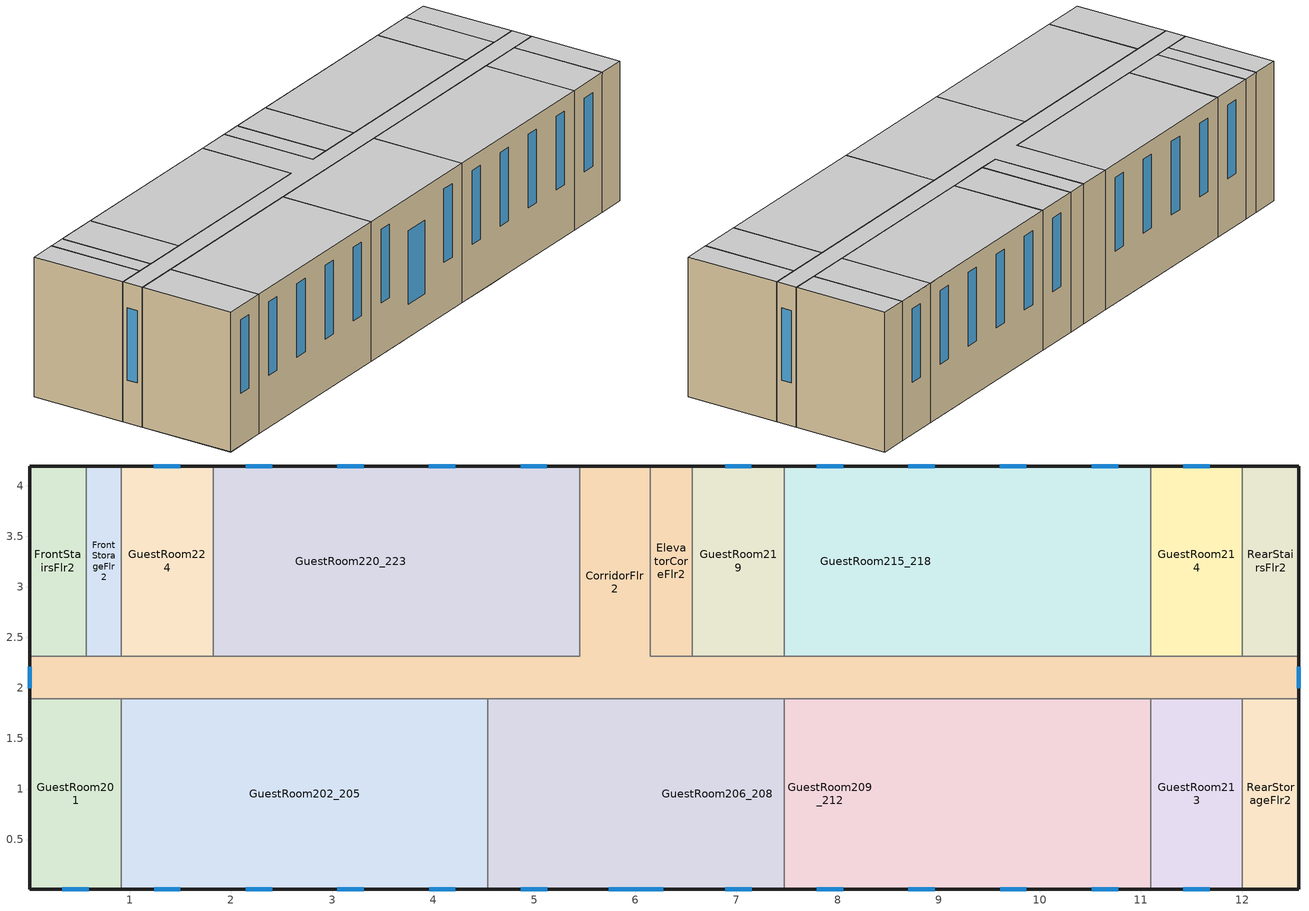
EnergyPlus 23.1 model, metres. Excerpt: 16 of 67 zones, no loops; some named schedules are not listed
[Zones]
RearStairsFlr2
 floor to RearStairsFlr1 (LA_Floor_Construction): 12.56,4.19 12.56,2.31 12,2.31 12,4.19 z3.35
 wall outside (LA_Wall_Construction): 12.56,2.31 12.56,4.19 12,4.19 z3.35:6.1
 wall to GuestRoom214 (LA_Wall_Construction): 12,4.19 12,2.31 z3.35:6.1
 wall to CorridorFlr2 (LA_Wall_Construction): 12,2.31 12.56,2.31 z3.35:6.1
 ceiling to RearStairsFlr3 (LA_Floor_Construction): 12.56,2.31 12.56,4.19 12,4.19 12,2.31 z6.1
CorridorFlr2
 floor to CorridorFlr1 (LA_Floor_Construction): 12.56,2.31 12.56,1.89 0.01,1.89 0.01,2.31 5.45,2.31 5.45,4.19 6.15,4.19 6.15,2.31 z3.35
 wall outside (LA_Wall_Construction): 12.56,1.89 12.56,2.31 / 6.15,4.19 5.45,4.19 / 0.01,2.31 0.01,1.89 z3.35:6.1
 wall to GuestRoom214 (LA_Wall_Construction): 12,2.31 11.1,2.31 z3.35:6.1
 wall to GuestRoom215_218 (LA_Wall_Construction): 11.1,2.31 7.47,2.31 z3.35:6.1
 wall to GuestRoom219 (LA_Wall_Construction): 7.47,2.31 6.56,2.31 z3.35:6.1
 wall to ElevatorCoreFlr2 (LA_Wall_Construction): 6.56,2.31 6.15,2.31 6.15,4.19 z3.35:6.1
 wall to GuestRoom220_223 (LA_Wall_Construction): 5.45,4.19 5.45,2.31 1.82,2.31 z3.35:6.1
 wall to GuestRoom224 (LA_Wall_Construction): 1.82,2.31 0.92,2.31 z3.35:6.1
 wall to FrontStorageFlr2 (LA_Wall_Construction): 0.92,2.31 0.57,2.31 z3.35:6.1
 wall to FrontStairsFlr2 (LA_Wall_Construction): 0.57,2.31 0.01,2.31 z3.35:6.1
 wall to GuestRoom201 (LA_Wall_Construction): 0.01,1.89 0.92,1.89 z3.35:6.1
 wall to GuestRoom202_205 (LA_Wall_Construction): 0.92,1.89 4.54,1.89 z3.35:6.1
 wall to GuestRoom206_208 (LA_Wall_Construction): 4.54,1.89 7.47,1.89 z3.35:6.1
 wall to GuestRoom209_212 (LA_Wall_Construction): 7.47,1.89 11.1,1.89 z3.35:6.1
 wall to GuestRoom213 (LA_Wall_Construction): 11.1,1.89 12,1.89 z3.35:6.1
 wall to RearStorageFlr2 (LA_Wall_Construction): 12,1.89 12.56,1.89 z3.35:6.1
 window (LA_Window_Construction): 12.56,2 12.56,2.21 / 0.01,2.21 0.01,2 z4.19:5.61
 ceiling to CorridorFlr3 (LA_Floor_Construction): 12.56,1.89 12.56,2.31 6.15,2.31 6.15,4.19 5.45,4.19 5.45,2.31 0.01,2.31 0.01,1.89 z6.1
GuestRoom206_208
 floor to CorridorFlr1 (LA_Floor_Construction): 6.15,1.89 6.15,0.01 5.45,0.01 5.45,1.89 z3.35
 floor to RestroomFlr1 (LA_Floor_Construction): 5.45,1.89 5.45,0.01 4.54,0.01 4.54,1.89 z3.35
 floor to MeetingRoomFlr1 (LA_Floor_Construction): 7.47,1.89 7.47,0.01 6.15,0.01 6.15,1.89 z3.35
 wall outside (LA_Wall_Construction): 4.54,0.01 7.47,0.01 z3.35:6.1
 wall to GuestRoom202_205 (LA_Wall_Construction): 4.54,1.89 4.54,0.01 z3.35:6.1
 wall to GuestRoom209_212 (LA_Wall_Construction): 7.47,0.01 7.47,1.89 z3.35:6.1
 window (LA_Window_Construction): 4.87,0.01 5.13,0.01 / 6.89,0.01 7.15,0.01 z4.38:5.82; 5.74,0.01 6.28,0.01 z4:5.45
 ceiling to GuestRoom306_308 (LA_Floor_Construction): 7.47,0.01 7.47,1.89 4.54,1.89 4.54,0.01 z6.1
RearStorageFlr2
 floor to RearStorageFlr1 (LA_Floor_Construction): 12.56,1.89 12.56,0.01 12,0.01 12,1.89 z3.35
 wall outside (LA_Wall_Construction): 12,0.01 12.56,0.01 12.56,1.89 z3.35:6.1
 wall to GuestRoom213 (LA_Wall_Construction): 12,1.89 12,0.01 z3.35:6.1
 ceiling to RearStorageFlr3 (LA_Floor_Construction): 12.56,0.01 12.56,1.89 12,1.89 12,0.01 z6.1
GuestRoom201
 floor to FrontLoungeFlr1 (LA_Floor_Construction): 0.92,1.89 0.92,0.01 0.01,0.01 0.01,1.89 z3.35
 wall outside (LA_Wall_Construction): 0.01,1.89 0.01,0.01 0.92,0.01 z3.35:6.1
 wall to GuestRoom202_205 (LA_Wall_Construction): 0.92,0.01 0.92,1.89 z3.35:6.1
 window (LA_Window_Construction): 0.33,0.01 0.6,0.01 z4.38:5.82
 ceiling to GuestRoom301 (LA_Floor_Construction): 0.92,0.01 0.92,1.89 0.01,1.89 0.01,0.01 z6.1
GuestRoom202_205
 floor to FrontLoungeFlr1 (LA_Floor_Construction): 4.54,1.89 4.54,0.01 0.92,0.01 0.92,1.89 z3.35
 wall outside (LA_Wall_Construction): 0.92,0.01 4.54,0.01 z3.35:6.1
 window (LA_Window_Construction): 1.24,0.01 1.5,0.01 / 2.15,0.01 2.41,0.01 / 3.05,0.01 3.31,0.01 / 3.96,0.01 4.22,0.01 z4.38:5.82
 ceiling to GuestRoom302_305 (LA_Floor_Construction): 4.54,0.01 4.54,1.89 0.92,1.89 0.92,0.01 z6.1
GuestRoom209_212
 floor to MeetingRoomFlr1 (LA_Floor_Construction): 8.38,1.89 8.38,0.01 7.47,0.01 7.47,1.89 z3.35
 floor to MechanicalRoomFlr1 (LA_Floor_Construction): 9.28,1.89 9.28,0.01 8.38,0.01 8.38,1.89 z3.35
 floor to GuestRoom101 (LA_Floor_Construction): 10.19,1.89 10.19,0.01 9.28,0.01 9.28,1.89 z3.35
 floor to GuestRoom102 (LA_Floor_Construction): 11.1,1.89 11.1,0.01 10.19,0.01 10.19,1.89 z3.35
 wall outside (LA_Wall_Construction): 7.47,0.01 11.1,0.01 z3.35:6.1
 wall to GuestRoom213 (LA_Wall_Construction): 11.1,0.01 11.1,1.89 z3.35:6.1
 window (LA_Window_Construction): 7.79,0.01 8.05,0.01 / 8.7,0.01 8.96,0.01 / 9.61,0.01 9.87,0.01 / 10.51,0.01 10.77,0.01 z4.38:5.82
 ceiling to GuestRoom309_312 (LA_Floor_Construction): 11.1,0.01 11.1,1.89 7.47,1.89 7.47,0.01 z6.1
GuestRoom213
 floor to GuestRoom103 (LA_Floor_Construction): 12,1.89 12,0.01 11.1,0.01 11.1,1.89 z3.35
 wall outside (LA_Wall_Construction): 11.1,0.01 12,0.01 z3.35:6.1
 window (LA_Window_Construction): 11.42,0.01 11.68,0.01 z4.38:5.82
 ceiling to GuestRoom313 (LA_Floor_Construction): 12,0.01 12,1.89 11.1,1.89 11.1,0.01 z6.1
GuestRoom214
 floor to GuestRoom104 (LA_Floor_Construction): 12,4.19 12,2.31 11.1,2.31 11.1,4.19 z3.35
 wall outside (LA_Wall_Construction): 12,4.19 11.1,4.19 z3.35:6.1
 wall to GuestRoom215_218 (LA_Wall_Construction): 11.1,4.19 11.1,2.31 z3.35:6.1
 window (LA_Window_Construction): 11.68,4.19 11.42,4.19 z4.38:5.82
 ceiling to GuestRoom314 (LA_Floor_Construction): 12,2.31 12,4.19 11.1,4.19 11.1,2.31 z6.1
GuestRoom215_218
 floor to GuestRoom105 (LA_Floor_Construction): 11.1,4.19 11.1,2.31 10.19,2.31 10.19,4.19 z3.35
 floor to EmployeeLoungeFlr1 (LA_Floor_Construction): 10.19,4.19 10.19,2.31 9.28,2.31 9.28,4.19 z3.35
 floor to LaundryRoomFlr1 (LA_Floor_Construction): 9.28,4.19 9.28,2.31 7.47,2.31 7.47,4.19 z3.35
 wall outside (LA_Wall_Construction): 11.1,4.19 7.47,4.19 z3.35:6.1
 wall to GuestRoom219 (LA_Wall_Construction): 7.47,4.19 7.47,2.31 z3.35:6.1
 window (LA_Window_Construction): 10.77,4.19 10.51,4.19 / 9.87,4.19 9.61,4.19 / 8.96,4.19 8.7,4.19 / 8.05,4.19 7.79,4.19 z4.38:5.82
 ceiling to GuestRoom315_318 (LA_Floor_Construction): 11.1,2.31 11.1,4.19 7.47,4.19 7.47,2.31 z6.1
GuestRoom219
 floor to LaundryRoomFlr1 (LA_Floor_Construction): 7.47,4.19 7.47,2.31 6.56,2.31 6.56,4.19 z3.35
 wall outside (LA_Wall_Construction): 7.47,4.19 6.56,4.19 z3.35:6.1
 wall to ElevatorCoreFlr2 (LA_Wall_Construction): 6.56,4.19 6.56,2.31 z3.35:6.1
 window (LA_Window_Construction): 7.15,4.19 6.89,4.19 z4.38:5.82
 ceiling to GuestRoom319 (LA_Floor_Construction): 7.47,2.31 7.47,4.19 6.56,4.19 6.56,2.31 z6.1
ElevatorCoreFlr2
 floor to ElevatorCoreFlr1 (LA_Floor_Construction): 6.56,4.19 6.56,2.31 6.15,2.31 6.15,4.19 z3.35
 wall outside (LA_Wall_Construction): 6.56,4.19 6.15,4.19 z3.35:6.1
 ceiling to ElevatorCoreFlr3 (LA_Floor_Construction): 6.56,2.31 6.56,4.19 6.15,4.19 6.15,2.31 z6.1
GuestRoom220_223
 floor to ExerciseCenterFlr1 (LA_Floor_Construction): 5.45,4.19 5.45,2.31 4.54,2.31 4.54,4.19 z3.35
 floor to FrontOfficeFlr1 (LA_Floor_Construction): 4.54,4.19 4.54,2.31 1.82,2.31 1.82,4.19 z3.35
 wall outside (LA_Wall_Construction): 5.45,4.19 1.82,4.19 z3.35:6.1
 wall to GuestRoom224 (LA_Wall_Construction): 1.82,4.19 1.82,2.31 z3.35:6.1
 window (LA_Window_Construction): 5.13,4.19 4.86,4.19 / 4.22,4.19 3.96,4.19 / 3.31,4.19 3.05,4.19 / 2.41,4.19 2.15,4.19 z4.38:5.82
 ceiling to GuestRoom320_323 (LA_Floor_Construction): 5.45,2.31 5.45,4.19 1.82,4.19 1.82,2.31 z6.1
GuestRoom224
 floor to FrontOfficeFlr1 (LA_Floor_Construction): 1.82,4.19 1.82,2.31 0.92,2.31 0.92,4.19 z3.35
 wall outside (LA_Wall_Construction): 1.82,4.19 0.92,4.19 z3.35:6.1
 wall to FrontStorageFlr2 (LA_Wall_Construction): 0.92,4.19 0.92,2.31 z3.35:6.1
 window (LA_Window_Construction): 1.5,4.19 1.24,4.19 z4.38:5.82
 ceiling to GuestRoom324 (LA_Floor_Construction): 1.82,2.31 1.82,4.19 0.92,4.19 0.92,2.31 z6.1
FrontStairsFlr2
 floor to FrontStairsFlr1 (LA_Floor_Construction): 0.57,4.19 0.57,2.31 0.01,2.31 0.01,4.19 z3.35
 wall outside (LA_Wall_Construction): 0.57,4.19 0.01,4.19 0.01,2.31 z3.35:6.1
 wall to FrontStorageFlr2 (LA_Wall_Construction): 0.57,2.31 0.57,4.19 z3.35:6.1
 ceiling to FrontStairsFlr3 (LA_Floor_Construction): 0.57,2.31 0.57,4.19 0.01,4.19 0.01,2.31 z6.1
FrontStorageFlr2
 floor to FrontStorageFlr1 (LA_Floor_Construction): 0.92,4.19 0.92,2.31 0.57,2.31 0.57,4.19 z3.35
 wall outside (LA_Wall_Construction): 0.92,4.19 0.57,4.19 z3.35:6.1
 ceiling to FrontStorageFlr3 (LA_Floor_Construction): 0.92,2.31 0.92,4.19 0.57,4.19 0.57,2.31 z6.1
[Building]
HotelSmall: North Axis=180; Terrain=Suburbs; Loads Convergence Tolerance Value=0.04; Temperature Convergence Tolerance Value=0.4; Solar Distribution=FullExterior; Maximum Number of Warmup Days=25; Minimum Number of Warmup Days=6
[Site:Location]
Hudson.River.Reserve: Latitude=42.017; Longitude=-73.917; Time Zone=-5; Elevation=12
[SizingPeriod:DesignDay] Day of Month=21; DryBulb Temperature Range Modifier Type=DefaultMultipliers; Humidity Condition Type=Wetbulb; Barometric Pressure=98769; Rain Indicator=No; Snow Indicator=No; Daylight Saving Time Indicator=No
Name | Month | Day Type | Maximum DryBulb Temperature | Daily DryBulb Temperature Range | Wetbulb or DewPoint at Maximum DryBulb | Wind Speed | Wind Direction | Solar Model Indicator | Sky Clearness | ASHRAE Clear Sky Optical Depth for Beam Irradiance taub | ASHRAE Clear Sky Optical Depth for Diffuse Irradiance taud
Buffalo.Niagara.Intl.AP_NY_USA Ann Htg 99.6% Condns DB | 1 | WinterDesignDay | -16.3 | 0 | -16.3 | 5.1 | 270 | ASHRAEClearSky | 0
Buffalo.Niagara.Intl.AP_NY_USA Ann Clg .4% Condns DB=>MWB | 7 | SummerDesignDay | 30.3 | 9.3 | 21.8 | 5.7 | 240 | ASHRAETau |  | 0.462 | 2.001
[Site:GroundTemperature:FCfactorMethod]
January Ground Temperature=9.7; February Ground Temperature=6; March Ground Temperature=-2.2; April Ground Temperature=-3.4; May Ground Temperature=-4.2; June Ground Temperature=2.7; July Ground Temperature=7.5; August Ground Temperature=13.7; September Ground Temperature=18.6; October Ground Temperature=22; November Ground Temperature=20.7; December Ground Temperature=16.5
[Site:WaterMainsTemperature]
Calculation Method=Correlation; Annual Average Outdoor Air Temperature=8.96667; Maximum Difference In Monthly Average Outdoor Air Temperatures=26.2
[MATERIAL] Roughness=MediumRough; Conductivity=0.12; Density=800; Specific Heat=1000; Thermal Absorptance=0.9; Solar Absorptance=0.7; Visible Absorptance=0.7
Name | Thickness
LA_Wall_Assembly | 0.269663
LA_Floor_Assembly | 0.258621
[WINDOWMATERIAL:SIMPLEGLAZINGSYSTEM]
LA_Window_Material: UFactor=3.09; Solar Heat Gain Coefficient=0.38; Visible Transmittance=0.6
[CONSTRUCTION]
LA_Wall_Construction: LA_Wall_Assembly
LA_Floor_Construction: LA_Floor_Assembly
LA_Window_Construction: LA_Window_Material
[Zone] Type=1; Multiplier=1
RearStairsFlr2; CorridorFlr2; RearStorageFlr2; GuestRoom201; GuestRoom202_205; GuestRoom206_208; GuestRoom209_212; GuestRoom213; GuestRoom214; GuestRoom215_218; ElevatorCoreFlr2; GuestRoom219; GuestRoom220_223; GuestRoom224; FrontStorageFlr2; FrontStairsFlr2
[People] Number of People Calculation Method=People; Fraction Radiant=0.3; Sensible Heat Fraction=autocalculate; Activity Level Schedule=Activity_Sch; Mean Radiant Temperature Calculation Type=ZoneAveraged
Name | Zone or ZoneList or Space or SpaceList | Number of People Schedule | Number of People
CorridorFlr2_People | CorridorFlr2 | AlwaysOff | 0.353127
ElevatorCoreFlr2_People | ElevatorCoreFlr2 | AlwaysOff | 0.0127126
FrontStairsFlr2_People | FrontStairsFlr2 | AlwaysOff | 0.0565003
FrontStorageFlr2_People | FrontStorageFlr2 | AlwaysOff | 0.0141251
GuestRoom201_People | GuestRoom201 | AlwaysOff | 0.0784727
GuestRoom202_205_People | GuestRoom202_205 | GuestRoom_Occ_Sch | 0.313891
GuestRoom206_208_People | GuestRoom206_208 | GuestRoom_Occ_Sch | 0.235418
GuestRoom209_212_People | GuestRoom209_212 | GuestRoom_Occ_Sch | 0.313891
GuestRoom213_People | GuestRoom213 | GuestRoom_Occ_Sch | 0.0784727
GuestRoom214_People | GuestRoom214 | GuestRoom_Occ_Sch | 0.0784727
GuestRoom215_218_People | GuestRoom215_218 | AlwaysOff | 0.313891
GuestRoom219_People | GuestRoom219 | GuestRoom_Occ_Sch | 0.0784727
GuestRoom220_223_People | GuestRoom220_223 | GuestRoom_Occ_Sch | 0.313891
GuestRoom224_People | GuestRoom224 | GuestRoom_Occ_Sch | 0.0784727
RearStairsFlr2_People | RearStairsFlr2 | AlwaysOff | 0.0565003
RearStorageFlr2_People | RearStorageFlr2 | AlwaysOff | 0.0226001
[Lights] Design Level Calculation Method=Watts/Area; Lighting Level=0; Return Air Fraction=0; Fraction Radiant=0.7; Fraction Visible=0.2; Fraction Replaceable=1; EndUse Subcategory=LightsWired
Name | Zone or ZoneList or Space or SpaceList | Schedule | Watts per Zone Floor Area
CorridorFlr2_Lights | CorridorFlr2 | ltg_sch_corridor | 5.115006
ElevatorCoreFlr2_Lights | ElevatorCoreFlr2 | ltg_sch_elevator | 0
FrontStairsFlr2_Lights | FrontStairsFlr2 | ltg_sch_stair | 4.553127
FrontStorageFlr2_Lights | FrontStorageFlr2 | ltg_sch_storage | 3.458439
GuestRoom201_Lights | GuestRoom201 | alwaysoff | 4.4132
GuestRoom202_205_Lights | GuestRoom202_205 | ltg_sch_guestroom | 4.4132
GuestRoom206_208_Lights | GuestRoom206_208 | ltg_sch_guestroom | 4.4132
GuestRoom209_212_Lights | GuestRoom209_212 | ltg_sch_guestroom | 4.4132
GuestRoom213_Lights | GuestRoom213 | ltg_sch_guestroom | 4.4132
GuestRoom214_Lights | GuestRoom214 | ltg_sch_guestroom | 4.4132
GuestRoom215_218_Lights | GuestRoom215_218 | alwaysoff | 4.4132
GuestRoom219_Lights | GuestRoom219 | ltg_sch_guestroom | 4.4132
GuestRoom220_223_Lights | GuestRoom220_223 | ltg_sch_guestroom | 4.4132
GuestRoom224_Lights | GuestRoom224 | ltg_sch_guestroom | 4.4132
RearStairsFlr2_Lights | RearStairsFlr2 | ltg_sch_stair | 4.553127
RearStorageFlr2_Lights | RearStorageFlr2 | ltg_sch_storage | 3.458439
[ElectricEquipment] Fraction Latent=0; Fraction Radiant=0.5; Fraction Lost=0; EndUse Subcategory=MiscPlug
Name | Zone or ZoneList or Space or SpaceList | Schedule | Design Level Calculation Method | Design Level | Watts per Zone Floor Area
CorridorFlr2_PlugLoad | CorridorFlr2 | AlwaysOff | EquipmentLevel | 0
ElevatorCoreFlr2_PlugLoad | ElevatorCoreFlr2 | AlwaysOff | EquipmentLevel | 0
FrontStairsFlr2_PlugLoad | FrontStairsFlr2 | AlwaysOff | EquipmentLevel | 0
FrontStorageFlr2_PlugLoad | FrontStorageFlr2 | AlwaysOff | EquipmentLevel | 0
GuestRoom201_PlugLoad | GuestRoom201 | AlwaysOff | Watts/Area |  | 11.8935
GuestRoom202_205_PlugLoad | GuestRoom202_205 | Guestroom_Eqp_Sch_Adva | Watts/Area |  | 11.8935
GuestRoom206_208_PlugLoad | GuestRoom206_208 | Guestroom_Eqp_Sch_Adva | Watts/Area |  | 11.8935
GuestRoom209_212_PlugLoad | GuestRoom209_212 | Guestroom_Eqp_Sch_Adva | Watts/Area |  | 11.8935
GuestRoom213_PlugLoad | GuestRoom213 | Guestroom_Eqp_Sch_Adva | Watts/Area |  | 11.8935
GuestRoom214_PlugLoad | GuestRoom214 | Guestroom_Eqp_Sch_Adva | Watts/Area |  | 11.8935
GuestRoom215_218_PlugLoad | GuestRoom215_218 | AlwaysOff | Watts/Area |  | 11.8935
GuestRoom219_PlugLoad | GuestRoom219 | Guestroom_Eqp_Sch_Adva | Watts/Area |  | 11.8935
GuestRoom220_223_PlugLoad | GuestRoom220_223 | Guestroom_Eqp_Sch_Adva | Watts/Area |  | 11.8935
GuestRoom224_PlugLoad | GuestRoom224 | Guestroom_Eqp_Sch_Adva | Watts/Area |  | 11.8935
RearStairsFlr2_PlugLoad | RearStairsFlr2 | AlwaysOff | EquipmentLevel | 0
RearStorageFlr2_PlugLoad | RearStorageFlr2 | AlwaysOff | EquipmentLevel | 0
[ZoneInfiltration:DesignFlowRate] Design Flow Rate Calculation Method=Flow/ExteriorWallArea; Design Flow Rate=0; Flow Rate per Exterior Surface Area=0.000569572; Constant Term Coefficient=0; Temperature Term Coefficient=0; Velocity Term Coefficient=0.224; Velocity Squared Term Coefficient=0
Name | Zone or ZoneList or Space or SpaceList | Schedule
CorridorFlr2_Infiltration | CorridorFlr2 | AlwaysOn
ElevatorCoreFlr2_Infiltration | ElevatorCoreFlr2 | AlwaysOn
FrontStairsFlr2_Infiltration | FrontStairsFlr2 | AlwaysOn
FrontStorageFlr2_Infiltration | FrontStorageFlr2 | AlwaysOn
GuestRoom201_Infiltration | GuestRoom201 | GuestRoom_Infil_Sch
GuestRoom202_205_Infiltration | GuestRoom202_205 | GuestRoom_Infil_Sch
GuestRoom206_208_Infiltration | GuestRoom206_208 | GuestRoom_Infil_Sch
GuestRoom209_212_Infiltration | GuestRoom209_212 | GuestRoom_Infil_Sch
GuestRoom213_Infiltration | GuestRoom213 | GuestRoom_Infil_Sch
GuestRoom214_Infiltration | GuestRoom214 | GuestRoom_Infil_Sch
GuestRoom215_218_Infiltration | GuestRoom215_218 | GuestRoom_Infil_Sch
GuestRoom219_Infiltration | GuestRoom219 | GuestRoom_Infil_Sch
GuestRoom220_223_Infiltration | GuestRoom220_223 | GuestRoom_Infil_Sch
GuestRoom224_Infiltration | GuestRoom224 | GuestRoom_Infil_Sch
RearStairsFlr2_Infiltration | RearStairsFlr2 | AlwaysOn
RearStorageFlr2_Infiltration | RearStorageFlr2 | AlwaysOn
[ZoneVentilation:WindandStackOpenArea] Opening Area=0.0021; Opening Area Fraction Schedule=Sliding_Doors_Ventilation_Availability_SCH; Opening Effectiveness=autocalculate; Height Difference=5.7909; Discharge Coefficient for Opening=autocalculate; Minimum Indoor Temperature=18.89; Maximum Indoor Temperature=25.56; Delta Temperature=-100; Minimum Outdoor Temperature=15.56; Maximum Outdoor Temperature=23.89; Maximum Wind Speed=40
Name | Zone or Space | Effective Angle
GuestRoom202_205 Sliding Door Ventilation | GuestRoom202_205 | 0
GuestRoom206_208 Sliding Door Ventilation | GuestRoom206_208 | 0
GuestRoom209_212 Sliding Door Ventilation | GuestRoom209_212 | 0
GuestRoom213 Sliding Door Ventilation | GuestRoom213 | 0
GuestRoom214 Sliding Door Ventilation | GuestRoom214 | 180
GuestRoom219 Sliding Door Ventilation | GuestRoom219 | 180
GuestRoom220_223 Sliding Door Ventilation | GuestRoom220_223 | 180
GuestRoom224 Sliding Door Ventilation | GuestRoom224 | 180
[Exterior:Lights]
Exterior_Lights: Schedule=Exterior_Lgt_ALWAYS_ON; Design Level=123.519; Control Option=AstronomicalClock; EndUse Subcategory=General
[Sizing:Zone] Zone Cooling Design Supply Air Temperature Input Method=SupplyAirTemperature; Zone Cooling Design Supply Air Temperature=14; Zone Heating Design Supply Air Temperature Input Method=SupplyAirTemperature; Zone Heating Design Supply Air Temperature=50; Zone Cooling Design Supply Air Humidity Ratio=0.008; Zone Heating Design Supply Air Humidity Ratio=0.008; Cooling Design Air Flow Method=DesignDay; Cooling Design Air Flow Rate=0; Cooling Minimum Air Flow Fraction=0; Heating Design Air Flow Method=DesignDay; Heating Design Air Flow Rate=0; Zone Load Sizing Method=Sensible Load Only No Latent Load; Zone Latent Cooling Design Supply Air Humidity Ratio Input Method=HumidityRatioDifference; Zone Cooling Design Supply Air Humidity Ratio Difference=0.005; Zone Latent Heating Design Supply Air Humidity Ratio Input Method=HumidityRatioDifference; Zone Humidification Design Supply Air Humidity Ratio Difference=0.005
Name | Design Specification Outdoor Air Object
GuestRoom201 | SZ DSOA GuestRoom201
GuestRoom202_205 | SZ DSOA GuestRoom202_205
GuestRoom206_208 | SZ DSOA GuestRoom206_208
GuestRoom209_212 | SZ DSOA GuestRoom209_212
GuestRoom213 | SZ DSOA GuestRoom213
GuestRoom214 | SZ DSOA GuestRoom214
GuestRoom215_218 | SZ DSOA GuestRoom215_218
GuestRoom219 | SZ DSOA GuestRoom219
GuestRoom220_223 | SZ DSOA GuestRoom220_223
GuestRoom224 | SZ DSOA GuestRoom224
CorridorFlr2 | SZ DSOA CorridorFlr2
FrontStairsFlr2 | SZ DSOA FrontStairsFlr2
RearStairsFlr2 | SZ DSOA RearStairsFlr2
[ZoneControl:Thermostat]
Name | Zone or ZoneList | Control Type Schedule | Control 1
GuestRoom201 Thermostat | GuestRoom201 | COMPACT HVAC-ALWAYS 4 | VacGuestRoom Thermostat Dual SP Control
GuestRoom202_205 Thermostat | GuestRoom202_205 | COMPACT HVAC-ALWAYS 4 | N OccGuestRoom Thermostat Dual SP Control
GuestRoom206_208 Thermostat | GuestRoom206_208 | COMPACT HVAC-ALWAYS 4 | N OccGuestRoom Thermostat Dual SP Control
GuestRoom209_212 Thermostat | GuestRoom209_212 | COMPACT HVAC-ALWAYS 4 | N OccGuestRoom Thermostat Dual SP Control
GuestRoom213 Thermostat | GuestRoom213 | COMPACT HVAC-ALWAYS 4 | N OccGuestRoom Thermostat Dual SP Control
GuestRoom214 Thermostat | GuestRoom214 | COMPACT HVAC-ALWAYS 4 | S OccGuestRoom Thermostat Dual SP Control
GuestRoom215_218 Thermostat | GuestRoom215_218 | COMPACT HVAC-ALWAYS 4 | VacGuestRoom Thermostat Dual SP Control
GuestRoom219 Thermostat | GuestRoom219 | COMPACT HVAC-ALWAYS 4 | S OccGuestRoom Thermostat Dual SP Control
GuestRoom220_223 Thermostat | GuestRoom220_223 | COMPACT HVAC-ALWAYS 4 | S OccGuestRoom Thermostat Dual SP Control
GuestRoom224 Thermostat | GuestRoom224 | COMPACT HVAC-ALWAYS 4 | S OccGuestRoom Thermostat Dual SP Control
CorridorFlr2 Thermostat | CorridorFlr2 | COMPACT HVAC-ALWAYS 4 | CommonArea Thermostat Dual SP Control
FrontStairsFlr2 Thermostat | FrontStairsFlr2 | COMPACT HVAC-ALWAYS 1 | SemiHeated_HtgSP
RearStairsFlr2 Thermostat | RearStairsFlr2 | COMPACT HVAC-ALWAYS 1 | SemiHeated_HtgSP
[Zone equipment]
GuestRoom201: 201 PTAC
GuestRoom202_205: 202_205 PTAC
GuestRoom206_208: 206_208 PTAC
GuestRoom209_212: 209_212 PTAC
GuestRoom213: 213 PTAC
GuestRoom214: 214 PTAC
GuestRoom215_218: 215_218 PTAC
GuestRoom219: 219 PTAC
